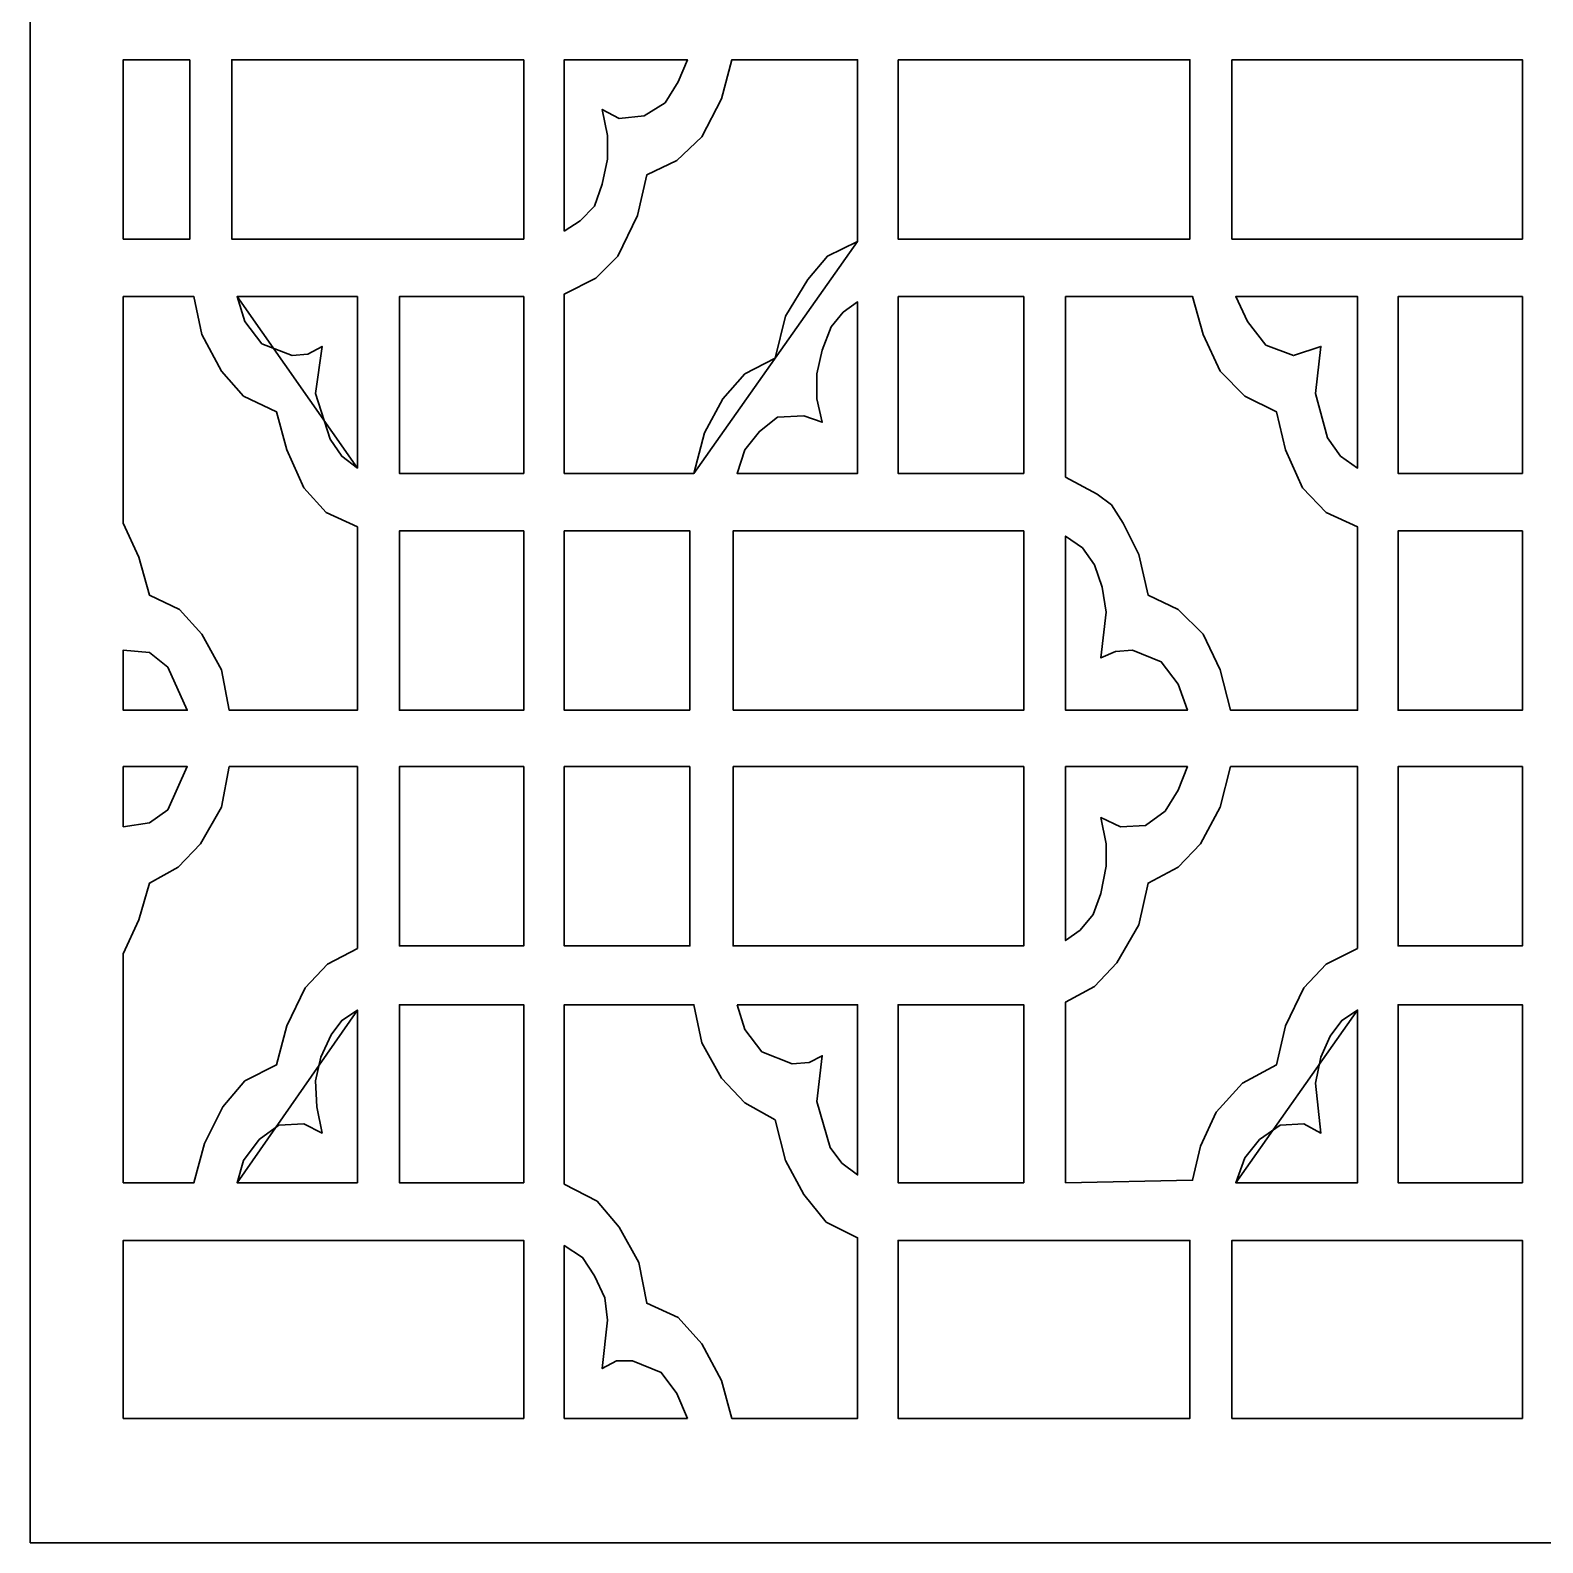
# Model space of a CAD drawing. Header units: centimetres. Extents: x 9.53 to 17.19, y 1.34 to 9.
# Drawn here: x 9.532 to 13.36, y 1.344 to 5.172 of the extents above; entities that cross this region are included whole.
import ezdxf

# ---------------------------------------------------------------- set-up
doc = ezdxf.new("R2010")
doc.units = ezdxf.units.CM
doc.header["$MEASUREMENT"] = 0
doc.layers.add('layer 1', color=7, linetype='Continuous')

msp = doc.modelspace()

# ---------------------------------------------------------------- linework, layer by layer
at = {"layer": 'layer 1', "color": 250, "lineweight": 30}
for points, knots in [([(17.19217, 9.00077), (17.19217, 9.00077), (17.19217, 1.34404), (17.19217, 1.34404), (17.19217, 1.34404), (17.19217, 1.34404), (9.53212, 1.34404), (9.53212, 1.34404), (9.53212, 1.34404), (9.53212, 1.34404), (9.53212, 9.00077), (9.53212, 9.00077), (9.53212, 9.00077), (9.53212, 9.00077), (17.19217, 9.00077), (17.19217, 9.00077)], [0, 0, 0, 0, 0.2, 0.2, 0.2, 0.2, 0.4, 0.4, 0.4, 0.4, 0.6, 0.6, 0.6, 0.6, 1, 1, 1, 1]), ([(9.93633, 5.09786), (9.93633, 5.09786), (9.93633, 4.64395), (9.93633, 4.64395), (9.93633, 4.64395), (9.93633, 4.64395), (9.76736, 4.64395), (9.76736, 4.64395), (9.76736, 4.64395), (9.76736, 4.64395), (9.76736, 5.09786), (9.76736, 5.09786), (9.76736, 5.09786), (9.76736, 5.09786), (9.93633, 5.09786), (9.93633, 5.09786)], [0, 0, 0, 0, 0.2, 0.2, 0.2, 0.2, 0.4, 0.4, 0.4, 0.4, 0.6, 0.6, 0.6, 0.6, 1, 1, 1, 1]), ([(10.78119, 5.09786), (10.78119, 5.09786), (10.78119, 4.64395), (10.78119, 4.64395), (10.78119, 4.64395), (10.78119, 4.64395), (10.04235, 4.64395), (10.04235, 4.64395), (10.04235, 4.64395), (10.04235, 4.64395), (10.04235, 5.09786), (10.04235, 5.09786), (10.04235, 5.09786), (10.04235, 5.09786), (10.78119, 5.09786), (10.78119, 5.09786)], [0, 0, 0, 0, 0.2, 0.2, 0.2, 0.2, 0.4, 0.4, 0.4, 0.4, 0.6, 0.6, 0.6, 0.6, 1, 1, 1, 1]), ([(11.62604, 4.63733), (11.62604, 4.63733), (11.62604, 5.09786), (11.62604, 5.09786), (11.62604, 5.09786), (11.62604, 5.09786), (11.30798, 5.09786), (11.30798, 5.09786), (11.30798, 5.09786), (11.30798, 5.09786), (11.28147, 4.99846), (11.28147, 4.99846), (11.28147, 4.99846), (11.28147, 4.99846), (11.23178, 4.90238), (11.23178, 4.90238), (11.23178, 4.90238), (11.23178, 4.90238), (11.16883, 4.84274), (11.16883, 4.84274), (11.16883, 4.84274), (11.16883, 4.84274), (11.09262, 4.8063), (11.09262, 4.8063), (11.09262, 4.8063), (11.09262, 4.8063), (11.06943, 4.70359), (11.06943, 4.70359), (11.06943, 4.70359), (11.06943, 4.70359), (11.01973, 4.60088), (11.01973, 4.60088), (11.01973, 4.60088), (11.01973, 4.60088), (10.96341, 4.54456), (10.96341, 4.54456), (10.96341, 4.54456), (10.96341, 4.54456), (10.88389, 4.5048), (10.88389, 4.5048), (10.88389, 4.5048), (10.88389, 4.5048), (10.88389, 4.05089), (10.88389, 4.05089), (10.88389, 4.05089), (10.88389, 4.05089), (11.2119, 4.05089), (11.2119, 4.05089), (11.2119, 4.05089), (11.2119, 4.05089), (11.62604, 4.63733), (11.62604, 4.63733), (11.62604, 4.63733), (11.62604, 4.63733), (11.54984, 4.60088), (11.54984, 4.60088), (11.54984, 4.60088), (11.54984, 4.60088), (11.50014, 4.54124), (11.50014, 4.54124), (11.50014, 4.54124), (11.50014, 4.54124), (11.44382, 4.44848), (11.44382, 4.44848), (11.44382, 4.44848), (11.44382, 4.44848), (11.41731, 4.34245), (11.41731, 4.34245), (11.41731, 4.34245), (11.41731, 4.34245), (11.34111, 4.3027), (11.34111, 4.3027), (11.34111, 4.3027), (11.34111, 4.3027), (11.28479, 4.23975), (11.28479, 4.23975), (11.28479, 4.23975), (11.28479, 4.23975), (11.2384, 4.1536), (11.2384, 4.1536), (11.2384, 4.1536), (11.2384, 4.1536), (11.2119, 4.05089), (11.2119, 4.05089), (11.2119, 4.05089), (11.2119, 4.05089), (11.62604, 4.63733), (11.62604, 4.63733)], [0, 0, 0, 0, 0.0434783, 0.0434783, 0.0434783, 0.0434783, 0.0869565, 0.0869565, 0.0869565, 0.0869565, 0.1304348, 0.1304348, 0.1304348, 0.1304348, 0.173913, 0.173913, 0.173913, 0.173913, 0.2173913, 0.2173913, 0.2173913, 0.2173913, 0.2608696, 0.2608696, 0.2608696, 0.2608696, 0.3043478, 0.3043478, 0.3043478, 0.3043478, 0.3478261, 0.3478261, 0.3478261, 0.3478261, 0.3913043, 0.3913043, 0.3913043, 0.3913043, 0.4347826, 0.4347826, 0.4347826, 0.4347826, 0.4782609, 0.4782609, 0.4782609, 0.4782609, 0.5217391, 0.5217391, 0.5217391, 0.5217391, 0.5652174, 0.5652174, 0.5652174, 0.5652174, 0.6086957, 0.6086957, 0.6086957, 0.6086957, 0.6521739, 0.6521739, 0.6521739, 0.6521739, 0.6956522, 0.6956522, 0.6956522, 0.6956522, 0.7391304, 0.7391304, 0.7391304, 0.7391304, 0.7826087, 0.7826087, 0.7826087, 0.7826087, 0.826087, 0.826087, 0.826087, 0.826087, 0.8695652, 0.8695652, 0.8695652, 0.8695652, 0.9130435, 0.9130435, 0.9130435, 0.9130435, 1, 1, 1, 1]), ([(10.88389, 4.66383), (10.88389, 4.66383), (10.88389, 5.09786), (10.88389, 5.09786), (10.88389, 5.09786), (10.88389, 5.09786), (11.19533, 5.09786), (11.19533, 5.09786), (11.19533, 5.09786), (11.19533, 5.09786), (11.17214, 5.04153), (11.17214, 5.04153), (11.17214, 5.04153), (11.17214, 5.04153), (11.13901, 4.98852), (11.13901, 4.98852), (11.13901, 4.98852), (11.13901, 4.98852), (11.086, 4.95539), (11.086, 4.95539), (11.086, 4.95539), (11.086, 4.95539), (11.02305, 4.94876), (11.02305, 4.94876), (11.02305, 4.94876), (11.02305, 4.94876), (10.97998, 4.97196), (10.97998, 4.97196), (10.97998, 4.97196), (10.97998, 4.97196), (10.99323, 4.90569), (10.99323, 4.90569), (10.99323, 4.90569), (10.99323, 4.90569), (10.99323, 4.84606), (10.99323, 4.84606), (10.99323, 4.84606), (10.99323, 4.84606), (10.97998, 4.78311), (10.97998, 4.78311), (10.97998, 4.78311), (10.97998, 4.78311), (10.9601, 4.72678), (10.9601, 4.72678), (10.9601, 4.72678), (10.9601, 4.72678), (10.92365, 4.69034), (10.92365, 4.69034), (10.92365, 4.69034), (10.92365, 4.69034), (10.88389, 4.66383), (10.88389, 4.66383)], [0, 0, 0, 0, 0.0714286, 0.0714286, 0.0714286, 0.0714286, 0.1428571, 0.1428571, 0.1428571, 0.1428571, 0.2142857, 0.2142857, 0.2142857, 0.2142857, 0.2857143, 0.2857143, 0.2857143, 0.2857143, 0.3571429, 0.3571429, 0.3571429, 0.3571429, 0.4285714, 0.4285714, 0.4285714, 0.4285714, 0.5, 0.5, 0.5, 0.5, 0.5714286, 0.5714286, 0.5714286, 0.5714286, 0.6428571, 0.6428571, 0.6428571, 0.6428571, 0.7142857, 0.7142857, 0.7142857, 0.7142857, 0.7857143, 0.7857143, 0.7857143, 0.7857143, 0.8571429, 0.8571429, 0.8571429, 0.8571429, 1, 1, 1, 1]), ([(11.72875, 5.09786), (11.72875, 5.09786), (12.46759, 5.09786), (12.46759, 5.09786), (12.46759, 5.09786), (12.46759, 5.09786), (12.46759, 4.64395), (12.46759, 4.64395), (12.46759, 4.64395), (12.46759, 4.64395), (11.72875, 4.64395), (11.72875, 4.64395), (11.72875, 4.64395), (11.72875, 4.64395), (11.72875, 5.09786), (11.72875, 5.09786)], [0, 0, 0, 0, 0.2, 0.2, 0.2, 0.2, 0.4, 0.4, 0.4, 0.4, 0.6, 0.6, 0.6, 0.6, 1, 1, 1, 1]), ([(12.57361, 5.09786), (12.57361, 5.09786), (13.30913, 5.09786), (13.30913, 5.09786), (13.30913, 5.09786), (13.30913, 5.09786), (13.30913, 4.64395), (13.30913, 4.64395), (13.30913, 4.64395), (13.30913, 4.64395), (12.57361, 4.64395), (12.57361, 4.64395), (12.57361, 4.64395), (12.57361, 4.64395), (12.57361, 5.09786), (12.57361, 5.09786)], [0, 0, 0, 0, 0.2, 0.2, 0.2, 0.2, 0.4, 0.4, 0.4, 0.4, 0.6, 0.6, 0.6, 0.6, 1, 1, 1, 1]), ([(9.76736, 3.92499), (9.76736, 3.92499), (9.76736, 3.92499), (9.76736, 3.92499), (9.76736, 3.92499), (9.76736, 3.92499), (9.76736, 4.49817), (9.76736, 4.49817), (9.76736, 4.49817), (9.76736, 4.49817), (9.94627, 4.49817), (9.94627, 4.49817), (9.94627, 4.49817), (9.94627, 4.49817), (9.96615, 4.40209), (9.96615, 4.40209), (9.96615, 4.40209), (9.96615, 4.40209), (10.01584, 4.30932), (10.01584, 4.30932), (10.01584, 4.30932), (10.01584, 4.30932), (10.07217, 4.24637), (10.07217, 4.24637), (10.07217, 4.24637), (10.07217, 4.24637), (10.155, 4.20661), (10.155, 4.20661), (10.155, 4.20661), (10.155, 4.20661), (10.1815, 4.11053), (10.1815, 4.11053), (10.1815, 4.11053), (10.1815, 4.11053), (10.22457, 4.01445), (10.22457, 4.01445), (10.22457, 4.01445), (10.22457, 4.01445), (10.2809, 3.9515), (10.2809, 3.9515), (10.2809, 3.9515), (10.2809, 3.9515), (10.36041, 3.91506), (10.36041, 3.91506), (10.36041, 3.91506), (10.36041, 3.91506), (10.36041, 3.45121), (10.36041, 3.45121), (10.36041, 3.45121), (10.36041, 3.45121), (10.03572, 3.45121), (10.03572, 3.45121), (10.03572, 3.45121), (10.03572, 3.45121), (10.01584, 3.55392), (10.01584, 3.55392), (10.01584, 3.55392), (10.01584, 3.55392), (9.96615, 3.64338), (9.96615, 3.64338), (9.96615, 3.64338), (9.96615, 3.64338), (9.90982, 3.70633), (9.90982, 3.70633), (9.90982, 3.70633), (9.90982, 3.70633), (9.83362, 3.74277), (9.83362, 3.74277), (9.83362, 3.74277), (9.83362, 3.74277), (9.80711, 3.83885), (9.80711, 3.83885), (9.80711, 3.83885), (9.80711, 3.83885), (9.76736, 3.92499), (9.76736, 3.92499)], [0, 0, 0, 0, 0.05, 0.05, 0.05, 0.05, 0.1, 0.1, 0.1, 0.1, 0.15, 0.15, 0.15, 0.15, 0.2, 0.2, 0.2, 0.2, 0.25, 0.25, 0.25, 0.25, 0.3, 0.3, 0.3, 0.3, 0.35, 0.35, 0.35, 0.35, 0.4, 0.4, 0.4, 0.4, 0.45, 0.45, 0.45, 0.45, 0.5, 0.5, 0.5, 0.5, 0.55, 0.55, 0.55, 0.55, 0.6, 0.6, 0.6, 0.6, 0.65, 0.65, 0.65, 0.65, 0.7, 0.7, 0.7, 0.7, 0.75, 0.75, 0.75, 0.75, 0.8, 0.8, 0.8, 0.8, 0.85, 0.85, 0.85, 0.85, 0.9, 0.9, 0.9, 0.9, 1, 1, 1, 1]), ([(10.36041, 4.06415), (10.36041, 4.06415), (10.32066, 4.09397), (10.32066, 4.09397), (10.32066, 4.09397), (10.32066, 4.09397), (10.29084, 4.13704), (10.29084, 4.13704), (10.29084, 4.13704), (10.29084, 4.13704), (10.25439, 4.253), (10.25439, 4.253), (10.25439, 4.253), (10.25439, 4.253), (10.27096, 4.37227), (10.27096, 4.37227), (10.27096, 4.37227), (10.27096, 4.37227), (10.23451, 4.35239), (10.23451, 4.35239), (10.23451, 4.35239), (10.23451, 4.35239), (10.19475, 4.34908), (10.19475, 4.34908), (10.19475, 4.34908), (10.19475, 4.34908), (10.11855, 4.3789), (10.11855, 4.3789), (10.11855, 4.3789), (10.11855, 4.3789), (10.07548, 4.43522), (10.07548, 4.43522), (10.07548, 4.43522), (10.07548, 4.43522), (10.0556, 4.49817), (10.0556, 4.49817), (10.0556, 4.49817), (10.0556, 4.49817), (10.36041, 4.06415), (10.36041, 4.06415)], [0, 0, 0, 0, 0.0909091, 0.0909091, 0.0909091, 0.0909091, 0.1818182, 0.1818182, 0.1818182, 0.1818182, 0.2727273, 0.2727273, 0.2727273, 0.2727273, 0.3636364, 0.3636364, 0.3636364, 0.3636364, 0.4545455, 0.4545455, 0.4545455, 0.4545455, 0.5454545, 0.5454545, 0.5454545, 0.5454545, 0.6363636, 0.6363636, 0.6363636, 0.6363636, 0.7272727, 0.7272727, 0.7272727, 0.7272727, 0.8181818, 0.8181818, 0.8181818, 0.8181818, 1, 1, 1, 1]), ([(10.0556, 4.49817), (10.0556, 4.49817), (10.36041, 4.49817), (10.36041, 4.49817), (10.36041, 4.49817), (10.36041, 4.49817), (10.36041, 4.06415), (10.36041, 4.06415), (10.36041, 4.06415), (10.36041, 4.06415), (10.0556, 4.49817), (10.0556, 4.49817)], [0, 0, 0, 0, 0.25, 0.25, 0.25, 0.25, 0.5, 0.5, 0.5, 0.5, 1, 1, 1, 1]), ([(10.78119, 4.05089), (10.78119, 4.05089), (10.46643, 4.05089), (10.46643, 4.05089), (10.46643, 4.05089), (10.46643, 4.05089), (10.46643, 4.49817), (10.46643, 4.49817), (10.46643, 4.49817), (10.46643, 4.49817), (10.78119, 4.49817), (10.78119, 4.49817), (10.78119, 4.49817), (10.78119, 4.49817), (10.78119, 4.05089), (10.78119, 4.05089)], [0, 0, 0, 0, 0.2, 0.2, 0.2, 0.2, 0.4, 0.4, 0.4, 0.4, 0.6, 0.6, 0.6, 0.6, 1, 1, 1, 1]), ([(11.32123, 4.05089), (11.32123, 4.05089), (11.34111, 4.11053), (11.34111, 4.11053), (11.34111, 4.11053), (11.34111, 4.11053), (11.37756, 4.15692), (11.37756, 4.15692), (11.37756, 4.15692), (11.37756, 4.15692), (11.42394, 4.19336), (11.42394, 4.19336), (11.42394, 4.19336), (11.42394, 4.19336), (11.4902, 4.19667), (11.4902, 4.19667), (11.4902, 4.19667), (11.4902, 4.19667), (11.53659, 4.18011), (11.53659, 4.18011), (11.53659, 4.18011), (11.53659, 4.18011), (11.52334, 4.23975), (11.52334, 4.23975), (11.52334, 4.23975), (11.52334, 4.23975), (11.52334, 4.3027), (11.52334, 4.3027), (11.52334, 4.3027), (11.52334, 4.3027), (11.53659, 4.36233), (11.53659, 4.36233), (11.53659, 4.36233), (11.53659, 4.36233), (11.55978, 4.42197), (11.55978, 4.42197), (11.55978, 4.42197), (11.55978, 4.42197), (11.5896, 4.45841), (11.5896, 4.45841), (11.5896, 4.45841), (11.5896, 4.45841), (11.62604, 4.48492), (11.62604, 4.48492), (11.62604, 4.48492), (11.62604, 4.48492), (11.62604, 4.05089), (11.62604, 4.05089), (11.62604, 4.05089), (11.62604, 4.05089), (11.32123, 4.05089), (11.32123, 4.05089)], [0, 0, 0, 0, 0.0714286, 0.0714286, 0.0714286, 0.0714286, 0.1428571, 0.1428571, 0.1428571, 0.1428571, 0.2142857, 0.2142857, 0.2142857, 0.2142857, 0.2857143, 0.2857143, 0.2857143, 0.2857143, 0.3571429, 0.3571429, 0.3571429, 0.3571429, 0.4285714, 0.4285714, 0.4285714, 0.4285714, 0.5, 0.5, 0.5, 0.5, 0.5714286, 0.5714286, 0.5714286, 0.5714286, 0.6428571, 0.6428571, 0.6428571, 0.6428571, 0.7142857, 0.7142857, 0.7142857, 0.7142857, 0.7857143, 0.7857143, 0.7857143, 0.7857143, 0.8571429, 0.8571429, 0.8571429, 0.8571429, 1, 1, 1, 1]), ([(11.72875, 4.49817), (11.72875, 4.49817), (12.04682, 4.49817), (12.04682, 4.49817), (12.04682, 4.49817), (12.04682, 4.49817), (12.04682, 4.05089), (12.04682, 4.05089), (12.04682, 4.05089), (12.04682, 4.05089), (11.72875, 4.05089), (11.72875, 4.05089), (11.72875, 4.05089), (11.72875, 4.05089), (11.72875, 4.49817), (11.72875, 4.49817)], [0, 0, 0, 0, 0.2, 0.2, 0.2, 0.2, 0.4, 0.4, 0.4, 0.4, 0.6, 0.6, 0.6, 0.6, 1, 1, 1, 1]), ([(12.15284, 4.04096), (12.15284, 4.04096), (12.23235, 3.99788), (12.23235, 3.99788), (12.23235, 3.99788), (12.23235, 3.99788), (12.2688, 3.97138), (12.2688, 3.97138), (12.2688, 3.97138), (12.2688, 3.97138), (12.29862, 3.92499), (12.29862, 3.92499), (12.29862, 3.92499), (12.29862, 3.92499), (12.33838, 3.84548), (12.33838, 3.84548), (12.33838, 3.84548), (12.33838, 3.84548), (12.36157, 3.74277), (12.36157, 3.74277), (12.36157, 3.74277), (12.36157, 3.74277), (12.43777, 3.70633), (12.43777, 3.70633), (12.43777, 3.70633), (12.43777, 3.70633), (12.50072, 3.64338), (12.50072, 3.64338), (12.50072, 3.64338), (12.50072, 3.64338), (12.54379, 3.55392), (12.54379, 3.55392), (12.54379, 3.55392), (12.54379, 3.55392), (12.5703, 3.45121), (12.5703, 3.45121), (12.5703, 3.45121), (12.5703, 3.45121), (12.89168, 3.45121), (12.89168, 3.45121), (12.89168, 3.45121), (12.89168, 3.45121), (12.89168, 3.91506), (12.89168, 3.91506), (12.89168, 3.91506), (12.89168, 3.91506), (12.81216, 3.9515), (12.81216, 3.9515), (12.81216, 3.9515), (12.81216, 3.9515), (12.75252, 4.01445), (12.75252, 4.01445), (12.75252, 4.01445), (12.75252, 4.01445), (12.70945, 4.11053), (12.70945, 4.11053), (12.70945, 4.11053), (12.70945, 4.11053), (12.68626, 4.20661), (12.68626, 4.20661), (12.68626, 4.20661), (12.68626, 4.20661), (12.60674, 4.24637), (12.60674, 4.24637), (12.60674, 4.24637), (12.60674, 4.24637), (12.54379, 4.30932), (12.54379, 4.30932), (12.54379, 4.30932), (12.54379, 4.30932), (12.50072, 4.40209), (12.50072, 4.40209), (12.50072, 4.40209), (12.50072, 4.40209), (12.47422, 4.49817), (12.47422, 4.49817), (12.47422, 4.49817), (12.47422, 4.49817), (12.15284, 4.49817), (12.15284, 4.49817), (12.15284, 4.49817), (12.15284, 4.49817), (12.15284, 4.04096), (12.15284, 4.04096)], [0, 0, 0, 0, 0.0454545, 0.0454545, 0.0454545, 0.0454545, 0.0909091, 0.0909091, 0.0909091, 0.0909091, 0.1363636, 0.1363636, 0.1363636, 0.1363636, 0.1818182, 0.1818182, 0.1818182, 0.1818182, 0.2272727, 0.2272727, 0.2272727, 0.2272727, 0.2727273, 0.2727273, 0.2727273, 0.2727273, 0.3181818, 0.3181818, 0.3181818, 0.3181818, 0.3636364, 0.3636364, 0.3636364, 0.3636364, 0.4090909, 0.4090909, 0.4090909, 0.4090909, 0.4545455, 0.4545455, 0.4545455, 0.4545455, 0.5, 0.5, 0.5, 0.5, 0.5454545, 0.5454545, 0.5454545, 0.5454545, 0.5909091, 0.5909091, 0.5909091, 0.5909091, 0.6363636, 0.6363636, 0.6363636, 0.6363636, 0.6818182, 0.6818182, 0.6818182, 0.6818182, 0.7272727, 0.7272727, 0.7272727, 0.7272727, 0.7727273, 0.7727273, 0.7727273, 0.7727273, 0.8181818, 0.8181818, 0.8181818, 0.8181818, 0.8636364, 0.8636364, 0.8636364, 0.8636364, 0.9090909, 0.9090909, 0.9090909, 0.9090909, 1, 1, 1, 1]), ([(12.89168, 4.49817), (12.89168, 4.49817), (12.89168, 4.06415), (12.89168, 4.06415), (12.89168, 4.06415), (12.89168, 4.06415), (12.8486, 4.09397), (12.8486, 4.09397), (12.8486, 4.09397), (12.8486, 4.09397), (12.81547, 4.14035), (12.81547, 4.14035), (12.81547, 4.14035), (12.81547, 4.14035), (12.78565, 4.253), (12.78565, 4.253), (12.78565, 4.253), (12.78565, 4.253), (12.79891, 4.37227), (12.79891, 4.37227), (12.79891, 4.37227), (12.79891, 4.37227), (12.72933, 4.34908), (12.72933, 4.34908), (12.72933, 4.34908), (12.72933, 4.34908), (12.65975, 4.37559), (12.65975, 4.37559), (12.65975, 4.37559), (12.65975, 4.37559), (12.61337, 4.43522), (12.61337, 4.43522), (12.61337, 4.43522), (12.61337, 4.43522), (12.58355, 4.49817), (12.58355, 4.49817), (12.58355, 4.49817), (12.58355, 4.49817), (12.89168, 4.49817), (12.89168, 4.49817)], [0, 0, 0, 0, 0.0909091, 0.0909091, 0.0909091, 0.0909091, 0.1818182, 0.1818182, 0.1818182, 0.1818182, 0.2727273, 0.2727273, 0.2727273, 0.2727273, 0.3636364, 0.3636364, 0.3636364, 0.3636364, 0.4545455, 0.4545455, 0.4545455, 0.4545455, 0.5454545, 0.5454545, 0.5454545, 0.5454545, 0.6363636, 0.6363636, 0.6363636, 0.6363636, 0.7272727, 0.7272727, 0.7272727, 0.7272727, 0.8181818, 0.8181818, 0.8181818, 0.8181818, 1, 1, 1, 1]), ([(12.58355, 4.49817), (12.58355, 4.49817), (12.89168, 4.49817), (12.89168, 4.49817), (12.89168, 4.49817), (12.89168, 4.49817), (12.58355, 4.49817), (12.58355, 4.49817)], [0, 0, 0, 0, 0.3333333, 0.3333333, 0.3333333, 0.3333333, 1, 1, 1, 1]), ([(13.30913, 4.05089), (13.30913, 4.05089), (12.99438, 4.05089), (12.99438, 4.05089), (12.99438, 4.05089), (12.99438, 4.05089), (12.99438, 4.49817), (12.99438, 4.49817), (12.99438, 4.49817), (12.99438, 4.49817), (13.30913, 4.49817), (13.30913, 4.49817), (13.30913, 4.49817), (13.30913, 4.49817), (13.30913, 4.05089), (13.30913, 4.05089)], [0, 0, 0, 0, 0.2, 0.2, 0.2, 0.2, 0.4, 0.4, 0.4, 0.4, 0.6, 0.6, 0.6, 0.6, 1, 1, 1, 1]), ([(11.62604, 4.05089), (11.62604, 4.05089), (11.32123, 4.05089), (11.32123, 4.05089), (11.32123, 4.05089), (11.32123, 4.05089), (11.62604, 4.05089), (11.62604, 4.05089)], [0, 0, 0, 0, 0.3333333, 0.3333333, 0.3333333, 0.3333333, 1, 1, 1, 1]), ([(10.78119, 3.90512), (10.78119, 3.90512), (10.78119, 3.45121), (10.78119, 3.45121), (10.78119, 3.45121), (10.78119, 3.45121), (10.46643, 3.45121), (10.46643, 3.45121), (10.46643, 3.45121), (10.46643, 3.45121), (10.46643, 3.90512), (10.46643, 3.90512), (10.46643, 3.90512), (10.46643, 3.90512), (10.78119, 3.90512), (10.78119, 3.90512)], [0, 0, 0, 0, 0.2, 0.2, 0.2, 0.2, 0.4, 0.4, 0.4, 0.4, 0.6, 0.6, 0.6, 0.6, 1, 1, 1, 1]), ([(11.20196, 3.45121), (11.20196, 3.45121), (10.88389, 3.45121), (10.88389, 3.45121), (10.88389, 3.45121), (10.88389, 3.45121), (10.88389, 3.90512), (10.88389, 3.90512), (10.88389, 3.90512), (10.88389, 3.90512), (11.20196, 3.90512), (11.20196, 3.90512), (11.20196, 3.90512), (11.20196, 3.90512), (11.20196, 3.45121), (11.20196, 3.45121)], [0, 0, 0, 0, 0.2, 0.2, 0.2, 0.2, 0.4, 0.4, 0.4, 0.4, 0.6, 0.6, 0.6, 0.6, 1, 1, 1, 1]), ([(11.31129, 3.45121), (11.31129, 3.45121), (11.31129, 3.90512), (11.31129, 3.90512), (11.31129, 3.90512), (11.31129, 3.90512), (12.04682, 3.90512), (12.04682, 3.90512), (12.04682, 3.90512), (12.04682, 3.90512), (12.04682, 3.45121), (12.04682, 3.45121), (12.04682, 3.45121), (12.04682, 3.45121), (11.31129, 3.45121), (11.31129, 3.45121)], [0, 0, 0, 0, 0.2, 0.2, 0.2, 0.2, 0.4, 0.4, 0.4, 0.4, 0.6, 0.6, 0.6, 0.6, 1, 1, 1, 1]), ([(13.30913, 3.90512), (13.30913, 3.90512), (13.30913, 3.45121), (13.30913, 3.45121), (13.30913, 3.45121), (13.30913, 3.45121), (12.99438, 3.45121), (12.99438, 3.45121), (12.99438, 3.45121), (12.99438, 3.45121), (12.99438, 3.90512), (12.99438, 3.90512), (12.99438, 3.90512), (12.99438, 3.90512), (13.30913, 3.90512), (13.30913, 3.90512)], [0, 0, 0, 0, 0.2, 0.2, 0.2, 0.2, 0.4, 0.4, 0.4, 0.4, 0.6, 0.6, 0.6, 0.6, 1, 1, 1, 1]), ([(12.15284, 3.45121), (12.15284, 3.45121), (12.15284, 3.89186), (12.15284, 3.89186), (12.15284, 3.89186), (12.15284, 3.89186), (12.19591, 3.86204), (12.19591, 3.86204), (12.19591, 3.86204), (12.19591, 3.86204), (12.22573, 3.81897), (12.22573, 3.81897), (12.22573, 3.81897), (12.22573, 3.81897), (12.24561, 3.76265), (12.24561, 3.76265), (12.24561, 3.76265), (12.24561, 3.76265), (12.25555, 3.6997), (12.25555, 3.6997), (12.25555, 3.6997), (12.25555, 3.6997), (12.24229, 3.58374), (12.24229, 3.58374), (12.24229, 3.58374), (12.24229, 3.58374), (12.27874, 3.6003), (12.27874, 3.6003), (12.27874, 3.6003), (12.27874, 3.6003), (12.32181, 3.60362), (12.32181, 3.60362), (12.32181, 3.60362), (12.32181, 3.60362), (12.3947, 3.5738), (12.3947, 3.5738), (12.3947, 3.5738), (12.3947, 3.5738), (12.43777, 3.51747), (12.43777, 3.51747), (12.43777, 3.51747), (12.43777, 3.51747), (12.46096, 3.45121), (12.46096, 3.45121), (12.46096, 3.45121), (12.46096, 3.45121), (12.15284, 3.45121), (12.15284, 3.45121)], [0, 0, 0, 0, 0.0769231, 0.0769231, 0.0769231, 0.0769231, 0.1538462, 0.1538462, 0.1538462, 0.1538462, 0.2307692, 0.2307692, 0.2307692, 0.2307692, 0.3076923, 0.3076923, 0.3076923, 0.3076923, 0.3846154, 0.3846154, 0.3846154, 0.3846154, 0.4615385, 0.4615385, 0.4615385, 0.4615385, 0.5384615, 0.5384615, 0.5384615, 0.5384615, 0.6153846, 0.6153846, 0.6153846, 0.6153846, 0.6923077, 0.6923077, 0.6923077, 0.6923077, 0.7692308, 0.7692308, 0.7692308, 0.7692308, 0.8461538, 0.8461538, 0.8461538, 0.8461538, 1, 1, 1, 1]), ([(9.76736, 3.45121), (9.76736, 3.45121), (9.76736, 3.60362), (9.76736, 3.60362), (9.76736, 3.60362), (9.76736, 3.60362), (9.83362, 3.59699), (9.83362, 3.59699), (9.83362, 3.59699), (9.83362, 3.59699), (9.88, 3.56055), (9.88, 3.56055), (9.88, 3.56055), (9.88, 3.56055), (9.9297, 3.45121), (9.9297, 3.45121), (9.9297, 3.45121), (9.9297, 3.45121), (9.76736, 3.45121), (9.76736, 3.45121)], [0, 0, 0, 0, 0.1666667, 0.1666667, 0.1666667, 0.1666667, 0.3333333, 0.3333333, 0.3333333, 0.3333333, 0.5, 0.5, 0.5, 0.5, 0.6666667, 0.6666667, 0.6666667, 0.6666667, 1, 1, 1, 1]), ([(9.9297, 3.45121), (9.9297, 3.45121), (9.76736, 3.45121), (9.76736, 3.45121), (9.76736, 3.45121), (9.76736, 3.45121), (9.9297, 3.45121), (9.9297, 3.45121)], [0, 0, 0, 0, 0.3333333, 0.3333333, 0.3333333, 0.3333333, 1, 1, 1, 1]), ([(12.46096, 3.45121), (12.46096, 3.45121), (12.15284, 3.45121), (12.15284, 3.45121), (12.15284, 3.45121), (12.15284, 3.45121), (12.46096, 3.45121), (12.46096, 3.45121)], [0, 0, 0, 0, 0.3333333, 0.3333333, 0.3333333, 0.3333333, 1, 1, 1, 1]), ([(10.03572, 3.30875), (10.03572, 3.30875), (10.36041, 3.30875), (10.36041, 3.30875), (10.36041, 3.30875), (10.36041, 3.30875), (10.36041, 2.84821), (10.36041, 2.84821), (10.36041, 2.84821), (10.36041, 2.84821), (10.28421, 2.80846), (10.28421, 2.80846), (10.28421, 2.80846), (10.28421, 2.80846), (10.22789, 2.74882), (10.22789, 2.74882), (10.22789, 2.74882), (10.22789, 2.74882), (10.1815, 2.65274), (10.1815, 2.65274), (10.1815, 2.65274), (10.1815, 2.65274), (10.155, 2.55334), (10.155, 2.55334), (10.155, 2.55334), (10.155, 2.55334), (10.07548, 2.51358), (10.07548, 2.51358), (10.07548, 2.51358), (10.07548, 2.51358), (10.01916, 2.44732), (10.01916, 2.44732), (10.01916, 2.44732), (10.01916, 2.44732), (9.97277, 2.35455), (9.97277, 2.35455), (9.97277, 2.35455), (9.97277, 2.35455), (9.94627, 2.25516), (9.94627, 2.25516), (9.94627, 2.25516), (9.94627, 2.25516), (9.76736, 2.25516), (9.76736, 2.25516), (9.76736, 2.25516), (9.76736, 2.25516), (9.76736, 2.83496), (9.76736, 2.83496), (9.76736, 2.83496), (9.76736, 2.83496), (9.80711, 2.9211), (9.80711, 2.9211), (9.80711, 2.9211), (9.80711, 2.9211), (9.83362, 3.01387), (9.83362, 3.01387), (9.83362, 3.01387), (9.83362, 3.01387), (9.90651, 3.05363), (9.90651, 3.05363), (9.90651, 3.05363), (9.90651, 3.05363), (9.96283, 3.11327), (9.96283, 3.11327), (9.96283, 3.11327), (9.96283, 3.11327), (10.01584, 3.20604), (10.01584, 3.20604), (10.01584, 3.20604), (10.01584, 3.20604), (10.03572, 3.30875), (10.03572, 3.30875)], [0, 0, 0, 0, 0.0526316, 0.0526316, 0.0526316, 0.0526316, 0.1052632, 0.1052632, 0.1052632, 0.1052632, 0.1578947, 0.1578947, 0.1578947, 0.1578947, 0.2105263, 0.2105263, 0.2105263, 0.2105263, 0.2631579, 0.2631579, 0.2631579, 0.2631579, 0.3157895, 0.3157895, 0.3157895, 0.3157895, 0.3684211, 0.3684211, 0.3684211, 0.3684211, 0.4210526, 0.4210526, 0.4210526, 0.4210526, 0.4736842, 0.4736842, 0.4736842, 0.4736842, 0.5263158, 0.5263158, 0.5263158, 0.5263158, 0.5789474, 0.5789474, 0.5789474, 0.5789474, 0.6315789, 0.6315789, 0.6315789, 0.6315789, 0.6842105, 0.6842105, 0.6842105, 0.6842105, 0.7368421, 0.7368421, 0.7368421, 0.7368421, 0.7894737, 0.7894737, 0.7894737, 0.7894737, 0.8421053, 0.8421053, 0.8421053, 0.8421053, 0.8947368, 0.8947368, 0.8947368, 0.8947368, 1, 1, 1, 1]), ([(9.76736, 3.30875), (9.76736, 3.30875), (9.76736, 3.15634), (9.76736, 3.15634), (9.76736, 3.15634), (9.76736, 3.15634), (9.76736, 3.30875), (9.76736, 3.30875)], [0, 0, 0, 0, 0.3333333, 0.3333333, 0.3333333, 0.3333333, 1, 1, 1, 1]), ([(9.76736, 3.15634), (9.76736, 3.15634), (9.83362, 3.16628), (9.83362, 3.16628), (9.83362, 3.16628), (9.83362, 3.16628), (9.88, 3.19941), (9.88, 3.19941), (9.88, 3.19941), (9.88, 3.19941), (9.9297, 3.30875), (9.9297, 3.30875), (9.9297, 3.30875), (9.9297, 3.30875), (9.76736, 3.30875), (9.76736, 3.30875), (9.76736, 3.30875), (9.76736, 3.30875), (9.76736, 3.15634), (9.76736, 3.15634)], [0, 0, 0, 0, 0.1666667, 0.1666667, 0.1666667, 0.1666667, 0.3333333, 0.3333333, 0.3333333, 0.3333333, 0.5, 0.5, 0.5, 0.5, 0.6666667, 0.6666667, 0.6666667, 0.6666667, 1, 1, 1, 1]), ([(10.78119, 3.30875), (10.78119, 3.30875), (10.78119, 2.85484), (10.78119, 2.85484), (10.78119, 2.85484), (10.78119, 2.85484), (10.46643, 2.85484), (10.46643, 2.85484), (10.46643, 2.85484), (10.46643, 2.85484), (10.46643, 3.30875), (10.46643, 3.30875), (10.46643, 3.30875), (10.46643, 3.30875), (10.78119, 3.30875), (10.78119, 3.30875)], [0, 0, 0, 0, 0.2, 0.2, 0.2, 0.2, 0.4, 0.4, 0.4, 0.4, 0.6, 0.6, 0.6, 0.6, 1, 1, 1, 1]), ([(11.20196, 3.30875), (11.20196, 3.30875), (11.20196, 2.85484), (11.20196, 2.85484), (11.20196, 2.85484), (11.20196, 2.85484), (10.88389, 2.85484), (10.88389, 2.85484), (10.88389, 2.85484), (10.88389, 2.85484), (10.88389, 3.30875), (10.88389, 3.30875), (10.88389, 3.30875), (10.88389, 3.30875), (11.20196, 3.30875), (11.20196, 3.30875)], [0, 0, 0, 0, 0.2, 0.2, 0.2, 0.2, 0.4, 0.4, 0.4, 0.4, 0.6, 0.6, 0.6, 0.6, 1, 1, 1, 1]), ([(11.31129, 3.30875), (11.31129, 3.30875), (12.04682, 3.30875), (12.04682, 3.30875), (12.04682, 3.30875), (12.04682, 3.30875), (12.04682, 2.85484), (12.04682, 2.85484), (12.04682, 2.85484), (12.04682, 2.85484), (11.31129, 2.85484), (11.31129, 2.85484), (11.31129, 2.85484), (11.31129, 2.85484), (11.31129, 3.30875), (11.31129, 3.30875)], [0, 0, 0, 0, 0.2, 0.2, 0.2, 0.2, 0.4, 0.4, 0.4, 0.4, 0.6, 0.6, 0.6, 0.6, 1, 1, 1, 1]), ([(12.89168, 2.84821), (12.89168, 2.84821), (12.89168, 3.30875), (12.89168, 3.30875), (12.89168, 3.30875), (12.89168, 3.30875), (12.5703, 3.30875), (12.5703, 3.30875), (12.5703, 3.30875), (12.5703, 3.30875), (12.54379, 3.20604), (12.54379, 3.20604), (12.54379, 3.20604), (12.54379, 3.20604), (12.49409, 3.11327), (12.49409, 3.11327), (12.49409, 3.11327), (12.49409, 3.11327), (12.43777, 3.05363), (12.43777, 3.05363), (12.43777, 3.05363), (12.43777, 3.05363), (12.36157, 3.01387), (12.36157, 3.01387), (12.36157, 3.01387), (12.36157, 3.01387), (12.33838, 2.90785), (12.33838, 2.90785), (12.33838, 2.90785), (12.33838, 2.90785), (12.28205, 2.81177), (12.28205, 2.81177), (12.28205, 2.81177), (12.28205, 2.81177), (12.22573, 2.75213), (12.22573, 2.75213), (12.22573, 2.75213), (12.22573, 2.75213), (12.15284, 2.71238), (12.15284, 2.71238), (12.15284, 2.71238), (12.15284, 2.71238), (12.15284, 2.25516), (12.15284, 2.25516), (12.15284, 2.25516), (12.15284, 2.25516), (12.47422, 2.26178), (12.47422, 2.26178), (12.47422, 2.26178), (12.47422, 2.26178), (12.49409, 2.34793), (12.49409, 2.34793), (12.49409, 2.34793), (12.49409, 2.34793), (12.53385, 2.43407), (12.53385, 2.43407), (12.53385, 2.43407), (12.53385, 2.43407), (12.60012, 2.50696), (12.60012, 2.50696), (12.60012, 2.50696), (12.60012, 2.50696), (12.68626, 2.55334), (12.68626, 2.55334), (12.68626, 2.55334), (12.68626, 2.55334), (12.70945, 2.65274), (12.70945, 2.65274), (12.70945, 2.65274), (12.70945, 2.65274), (12.75584, 2.74882), (12.75584, 2.74882), (12.75584, 2.74882), (12.75584, 2.74882), (12.81216, 2.80846), (12.81216, 2.80846), (12.81216, 2.80846), (12.81216, 2.80846), (12.89168, 2.84821), (12.89168, 2.84821)], [0, 0, 0, 0, 0.047619, 0.047619, 0.047619, 0.047619, 0.0952381, 0.0952381, 0.0952381, 0.0952381, 0.1428571, 0.1428571, 0.1428571, 0.1428571, 0.1904762, 0.1904762, 0.1904762, 0.1904762, 0.2380952, 0.2380952, 0.2380952, 0.2380952, 0.2857143, 0.2857143, 0.2857143, 0.2857143, 0.3333333, 0.3333333, 0.3333333, 0.3333333, 0.3809524, 0.3809524, 0.3809524, 0.3809524, 0.4285714, 0.4285714, 0.4285714, 0.4285714, 0.4761905, 0.4761905, 0.4761905, 0.4761905, 0.5238095, 0.5238095, 0.5238095, 0.5238095, 0.5714286, 0.5714286, 0.5714286, 0.5714286, 0.6190476, 0.6190476, 0.6190476, 0.6190476, 0.6666667, 0.6666667, 0.6666667, 0.6666667, 0.7142857, 0.7142857, 0.7142857, 0.7142857, 0.7619048, 0.7619048, 0.7619048, 0.7619048, 0.8095238, 0.8095238, 0.8095238, 0.8095238, 0.8571429, 0.8571429, 0.8571429, 0.8571429, 0.9047619, 0.9047619, 0.9047619, 0.9047619, 1, 1, 1, 1]), ([(12.46096, 3.30875), (12.46096, 3.30875), (12.43777, 3.24911), (12.43777, 3.24911), (12.43777, 3.24911), (12.43777, 3.24911), (12.40464, 3.1961), (12.40464, 3.1961), (12.40464, 3.1961), (12.40464, 3.1961), (12.35494, 3.15965), (12.35494, 3.15965), (12.35494, 3.15965), (12.35494, 3.15965), (12.29199, 3.15634), (12.29199, 3.15634), (12.29199, 3.15634), (12.29199, 3.15634), (12.24229, 3.17953), (12.24229, 3.17953), (12.24229, 3.17953), (12.24229, 3.17953), (12.25555, 3.11327), (12.25555, 3.11327), (12.25555, 3.11327), (12.25555, 3.11327), (12.25555, 3.05694), (12.25555, 3.05694), (12.25555, 3.05694), (12.25555, 3.05694), (12.24229, 2.98737), (12.24229, 2.98737), (12.24229, 2.98737), (12.24229, 2.98737), (12.22241, 2.93436), (12.22241, 2.93436), (12.22241, 2.93436), (12.22241, 2.93436), (12.18928, 2.8946), (12.18928, 2.8946), (12.18928, 2.8946), (12.18928, 2.8946), (12.15284, 2.86809), (12.15284, 2.86809), (12.15284, 2.86809), (12.15284, 2.86809), (12.15284, 3.30875), (12.15284, 3.30875), (12.15284, 3.30875), (12.15284, 3.30875), (12.46096, 3.30875), (12.46096, 3.30875)], [0, 0, 0, 0, 0.0714286, 0.0714286, 0.0714286, 0.0714286, 0.1428571, 0.1428571, 0.1428571, 0.1428571, 0.2142857, 0.2142857, 0.2142857, 0.2142857, 0.2857143, 0.2857143, 0.2857143, 0.2857143, 0.3571429, 0.3571429, 0.3571429, 0.3571429, 0.4285714, 0.4285714, 0.4285714, 0.4285714, 0.5, 0.5, 0.5, 0.5, 0.5714286, 0.5714286, 0.5714286, 0.5714286, 0.6428571, 0.6428571, 0.6428571, 0.6428571, 0.7142857, 0.7142857, 0.7142857, 0.7142857, 0.7857143, 0.7857143, 0.7857143, 0.7857143, 0.8571429, 0.8571429, 0.8571429, 0.8571429, 1, 1, 1, 1]), ([(12.15284, 3.30875), (12.15284, 3.30875), (12.46096, 3.30875), (12.46096, 3.30875), (12.46096, 3.30875), (12.46096, 3.30875), (12.15284, 3.30875), (12.15284, 3.30875)], [0, 0, 0, 0, 0.3333333, 0.3333333, 0.3333333, 0.3333333, 1, 1, 1, 1]), ([(13.30913, 3.30875), (13.30913, 3.30875), (13.30913, 2.85484), (13.30913, 2.85484), (13.30913, 2.85484), (13.30913, 2.85484), (12.99438, 2.85484), (12.99438, 2.85484), (12.99438, 2.85484), (12.99438, 2.85484), (12.99438, 3.30875), (12.99438, 3.30875), (12.99438, 3.30875), (12.99438, 3.30875), (13.30913, 3.30875), (13.30913, 3.30875)], [0, 0, 0, 0, 0.2, 0.2, 0.2, 0.2, 0.4, 0.4, 0.4, 0.4, 0.6, 0.6, 0.6, 0.6, 1, 1, 1, 1]), ([(10.0556, 2.25516), (10.0556, 2.25516), (10.07217, 2.31148), (10.07217, 2.31148), (10.07217, 2.31148), (10.07217, 2.31148), (10.11193, 2.36449), (10.11193, 2.36449), (10.11193, 2.36449), (10.11193, 2.36449), (10.16162, 2.40094), (10.16162, 2.40094), (10.16162, 2.40094), (10.16162, 2.40094), (10.22457, 2.40425), (10.22457, 2.40425), (10.22457, 2.40425), (10.22457, 2.40425), (10.27096, 2.38106), (10.27096, 2.38106), (10.27096, 2.38106), (10.27096, 2.38106), (10.2577, 2.44732), (10.2577, 2.44732), (10.2577, 2.44732), (10.2577, 2.44732), (10.25439, 2.51358), (10.25439, 2.51358), (10.25439, 2.51358), (10.25439, 2.51358), (10.26764, 2.57322), (10.26764, 2.57322), (10.26764, 2.57322), (10.26764, 2.57322), (10.29415, 2.62955), (10.29415, 2.62955), (10.29415, 2.62955), (10.29415, 2.62955), (10.32066, 2.66599), (10.32066, 2.66599), (10.32066, 2.66599), (10.32066, 2.66599), (10.36041, 2.6925), (10.36041, 2.6925), (10.36041, 2.6925), (10.36041, 2.6925), (10.0556, 2.25516), (10.0556, 2.25516)], [0, 0, 0, 0, 0.0769231, 0.0769231, 0.0769231, 0.0769231, 0.1538462, 0.1538462, 0.1538462, 0.1538462, 0.2307692, 0.2307692, 0.2307692, 0.2307692, 0.3076923, 0.3076923, 0.3076923, 0.3076923, 0.3846154, 0.3846154, 0.3846154, 0.3846154, 0.4615385, 0.4615385, 0.4615385, 0.4615385, 0.5384615, 0.5384615, 0.5384615, 0.5384615, 0.6153846, 0.6153846, 0.6153846, 0.6153846, 0.6923077, 0.6923077, 0.6923077, 0.6923077, 0.7692308, 0.7692308, 0.7692308, 0.7692308, 0.8461538, 0.8461538, 0.8461538, 0.8461538, 1, 1, 1, 1]), ([(10.36041, 2.6925), (10.36041, 2.6925), (10.36041, 2.25516), (10.36041, 2.25516), (10.36041, 2.25516), (10.36041, 2.25516), (10.20801, 2.25516), (10.20801, 2.25516), (10.20801, 2.25516), (10.20801, 2.25516), (10.09867, 2.25516), (10.09867, 2.25516), (10.09867, 2.25516), (10.09867, 2.25516), (10.0556, 2.25516), (10.0556, 2.25516), (10.0556, 2.25516), (10.0556, 2.25516), (10.36041, 2.6925), (10.36041, 2.6925)], [0, 0, 0, 0, 0.1666667, 0.1666667, 0.1666667, 0.1666667, 0.3333333, 0.3333333, 0.3333333, 0.3333333, 0.5, 0.5, 0.5, 0.5, 0.6666667, 0.6666667, 0.6666667, 0.6666667, 1, 1, 1, 1]), ([(10.78119, 2.25516), (10.78119, 2.25516), (10.46643, 2.25516), (10.46643, 2.25516), (10.46643, 2.25516), (10.46643, 2.25516), (10.46643, 2.70575), (10.46643, 2.70575), (10.46643, 2.70575), (10.46643, 2.70575), (10.78119, 2.70575), (10.78119, 2.70575), (10.78119, 2.70575), (10.78119, 2.70575), (10.78119, 2.48377), (10.78119, 2.48377), (10.78119, 2.48377), (10.78119, 2.48377), (10.78119, 2.25516), (10.78119, 2.25516)], [0, 0, 0, 0, 0.1666667, 0.1666667, 0.1666667, 0.1666667, 0.3333333, 0.3333333, 0.3333333, 0.3333333, 0.5, 0.5, 0.5, 0.5, 0.6666667, 0.6666667, 0.6666667, 0.6666667, 1, 1, 1, 1]), ([(11.30798, 1.65879), (11.30798, 1.65879), (11.28147, 1.75487), (11.28147, 1.75487), (11.28147, 1.75487), (11.28147, 1.75487), (11.23178, 1.84764), (11.23178, 1.84764), (11.23178, 1.84764), (11.23178, 1.84764), (11.17214, 1.9139), (11.17214, 1.9139), (11.17214, 1.9139), (11.17214, 1.9139), (11.09262, 1.95035), (11.09262, 1.95035), (11.09262, 1.95035), (11.09262, 1.95035), (11.07274, 2.05305), (11.07274, 2.05305), (11.07274, 2.05305), (11.07274, 2.05305), (11.02305, 2.14251), (11.02305, 2.14251), (11.02305, 2.14251), (11.02305, 2.14251), (10.96672, 2.20877), (10.96672, 2.20877), (10.96672, 2.20877), (10.96672, 2.20877), (10.88389, 2.25184), (10.88389, 2.25184), (10.88389, 2.25184), (10.88389, 2.25184), (10.88389, 2.70575), (10.88389, 2.70575), (10.88389, 2.70575), (10.88389, 2.70575), (11.2119, 2.70575), (11.2119, 2.70575), (11.2119, 2.70575), (11.2119, 2.70575), (11.23178, 2.60967), (11.23178, 2.60967), (11.23178, 2.60967), (11.23178, 2.60967), (11.28147, 2.52021), (11.28147, 2.52021), (11.28147, 2.52021), (11.28147, 2.52021), (11.34111, 2.45726), (11.34111, 2.45726), (11.34111, 2.45726), (11.34111, 2.45726), (11.41731, 2.41419), (11.41731, 2.41419), (11.41731, 2.41419), (11.41731, 2.41419), (11.44382, 2.31148), (11.44382, 2.31148), (11.44382, 2.31148), (11.44382, 2.31148), (11.4902, 2.22534), (11.4902, 2.22534), (11.4902, 2.22534), (11.4902, 2.22534), (11.54653, 2.15576), (11.54653, 2.15576), (11.54653, 2.15576), (11.54653, 2.15576), (11.62604, 2.116), (11.62604, 2.116), (11.62604, 2.116), (11.62604, 2.116), (11.62604, 1.65879), (11.62604, 1.65879), (11.62604, 1.65879), (11.62604, 1.65879), (11.30798, 1.65879), (11.30798, 1.65879)], [0, 0, 0, 0, 0.047619, 0.047619, 0.047619, 0.047619, 0.0952381, 0.0952381, 0.0952381, 0.0952381, 0.1428571, 0.1428571, 0.1428571, 0.1428571, 0.1904762, 0.1904762, 0.1904762, 0.1904762, 0.2380952, 0.2380952, 0.2380952, 0.2380952, 0.2857143, 0.2857143, 0.2857143, 0.2857143, 0.3333333, 0.3333333, 0.3333333, 0.3333333, 0.3809524, 0.3809524, 0.3809524, 0.3809524, 0.4285714, 0.4285714, 0.4285714, 0.4285714, 0.4761905, 0.4761905, 0.4761905, 0.4761905, 0.5238095, 0.5238095, 0.5238095, 0.5238095, 0.5714286, 0.5714286, 0.5714286, 0.5714286, 0.6190476, 0.6190476, 0.6190476, 0.6190476, 0.6666667, 0.6666667, 0.6666667, 0.6666667, 0.7142857, 0.7142857, 0.7142857, 0.7142857, 0.7619048, 0.7619048, 0.7619048, 0.7619048, 0.8095238, 0.8095238, 0.8095238, 0.8095238, 0.8571429, 0.8571429, 0.8571429, 0.8571429, 0.9047619, 0.9047619, 0.9047619, 0.9047619, 1, 1, 1, 1]), ([(11.32123, 2.70575), (11.32123, 2.70575), (11.62604, 2.70575), (11.62604, 2.70575), (11.62604, 2.70575), (11.62604, 2.70575), (11.62604, 2.27504), (11.62604, 2.27504), (11.62604, 2.27504), (11.62604, 2.27504), (11.58629, 2.30486), (11.58629, 2.30486), (11.58629, 2.30486), (11.58629, 2.30486), (11.55647, 2.34461), (11.55647, 2.34461), (11.55647, 2.34461), (11.55647, 2.34461), (11.52334, 2.46057), (11.52334, 2.46057), (11.52334, 2.46057), (11.52334, 2.46057), (11.53659, 2.57654), (11.53659, 2.57654), (11.53659, 2.57654), (11.53659, 2.57654), (11.50346, 2.55997), (11.50346, 2.55997), (11.50346, 2.55997), (11.50346, 2.55997), (11.46039, 2.55666), (11.46039, 2.55666), (11.46039, 2.55666), (11.46039, 2.55666), (11.38418, 2.58647), (11.38418, 2.58647), (11.38418, 2.58647), (11.38418, 2.58647), (11.34111, 2.6428), (11.34111, 2.6428), (11.34111, 2.6428), (11.34111, 2.6428), (11.32123, 2.70575), (11.32123, 2.70575)], [0, 0, 0, 0, 0.0833333, 0.0833333, 0.0833333, 0.0833333, 0.1666667, 0.1666667, 0.1666667, 0.1666667, 0.25, 0.25, 0.25, 0.25, 0.3333333, 0.3333333, 0.3333333, 0.3333333, 0.4166667, 0.4166667, 0.4166667, 0.4166667, 0.5, 0.5, 0.5, 0.5, 0.5833333, 0.5833333, 0.5833333, 0.5833333, 0.6666667, 0.6666667, 0.6666667, 0.6666667, 0.75, 0.75, 0.75, 0.75, 0.8333333, 0.8333333, 0.8333333, 0.8333333, 1, 1, 1, 1]), ([(12.04682, 2.25516), (12.04682, 2.25516), (11.72875, 2.25516), (11.72875, 2.25516), (11.72875, 2.25516), (11.72875, 2.25516), (11.72875, 2.70575), (11.72875, 2.70575), (11.72875, 2.70575), (11.72875, 2.70575), (12.04682, 2.70575), (12.04682, 2.70575), (12.04682, 2.70575), (12.04682, 2.70575), (12.04682, 2.48377), (12.04682, 2.48377), (12.04682, 2.48377), (12.04682, 2.48377), (12.04682, 2.25516), (12.04682, 2.25516)], [0, 0, 0, 0, 0.1666667, 0.1666667, 0.1666667, 0.1666667, 0.3333333, 0.3333333, 0.3333333, 0.3333333, 0.5, 0.5, 0.5, 0.5, 0.6666667, 0.6666667, 0.6666667, 0.6666667, 1, 1, 1, 1]), ([(12.89168, 2.6925), (12.89168, 2.6925), (12.89168, 2.25516), (12.89168, 2.25516), (12.89168, 2.25516), (12.89168, 2.25516), (12.58355, 2.25516), (12.58355, 2.25516), (12.58355, 2.25516), (12.58355, 2.25516), (12.89168, 2.6925), (12.89168, 2.6925)], [0, 0, 0, 0, 0.25, 0.25, 0.25, 0.25, 0.5, 0.5, 0.5, 0.5, 1, 1, 1, 1]), ([(12.58355, 2.25516), (12.58355, 2.25516), (12.60674, 2.31811), (12.60674, 2.31811), (12.60674, 2.31811), (12.60674, 2.31811), (12.64319, 2.36449), (12.64319, 2.36449), (12.64319, 2.36449), (12.64319, 2.36449), (12.6962, 2.40094), (12.6962, 2.40094), (12.6962, 2.40094), (12.6962, 2.40094), (12.75584, 2.40425), (12.75584, 2.40425), (12.75584, 2.40425), (12.75584, 2.40425), (12.79891, 2.38106), (12.79891, 2.38106), (12.79891, 2.38106), (12.79891, 2.38106), (12.78565, 2.50696), (12.78565, 2.50696), (12.78565, 2.50696), (12.78565, 2.50696), (12.79891, 2.57322), (12.79891, 2.57322), (12.79891, 2.57322), (12.79891, 2.57322), (12.8221, 2.62623), (12.8221, 2.62623), (12.8221, 2.62623), (12.8221, 2.62623), (12.85192, 2.66599), (12.85192, 2.66599), (12.85192, 2.66599), (12.85192, 2.66599), (12.89168, 2.6925), (12.89168, 2.6925), (12.89168, 2.6925), (12.89168, 2.6925), (12.58355, 2.25516), (12.58355, 2.25516)], [0, 0, 0, 0, 0.0833333, 0.0833333, 0.0833333, 0.0833333, 0.1666667, 0.1666667, 0.1666667, 0.1666667, 0.25, 0.25, 0.25, 0.25, 0.3333333, 0.3333333, 0.3333333, 0.3333333, 0.4166667, 0.4166667, 0.4166667, 0.4166667, 0.5, 0.5, 0.5, 0.5, 0.5833333, 0.5833333, 0.5833333, 0.5833333, 0.6666667, 0.6666667, 0.6666667, 0.6666667, 0.75, 0.75, 0.75, 0.75, 0.8333333, 0.8333333, 0.8333333, 0.8333333, 1, 1, 1, 1]), ([(12.99438, 2.70575), (12.99438, 2.70575), (13.30913, 2.70575), (13.30913, 2.70575), (13.30913, 2.70575), (13.30913, 2.70575), (13.30913, 2.25516), (13.30913, 2.25516), (13.30913, 2.25516), (13.30913, 2.25516), (12.99438, 2.25516), (12.99438, 2.25516), (12.99438, 2.25516), (12.99438, 2.25516), (12.99438, 2.70575), (12.99438, 2.70575)], [0, 0, 0, 0, 0.2, 0.2, 0.2, 0.2, 0.4, 0.4, 0.4, 0.4, 0.6, 0.6, 0.6, 0.6, 1, 1, 1, 1]), ([(12.99438, 2.25516), (12.99438, 2.25516), (12.99438, 2.70575), (12.99438, 2.70575), (12.99438, 2.70575), (12.99438, 2.70575), (12.99438, 2.25516), (12.99438, 2.25516)], [0, 0, 0, 0, 0.3333333, 0.3333333, 0.3333333, 0.3333333, 1, 1, 1, 1]), ([(9.76736, 1.65879), (9.76736, 1.65879), (10.78119, 1.65879), (10.78119, 1.65879), (10.78119, 1.65879), (10.78119, 1.65879), (10.78119, 2.10938), (10.78119, 2.10938), (10.78119, 2.10938), (10.78119, 2.10938), (9.76736, 2.10938), (9.76736, 2.10938), (9.76736, 2.10938), (9.76736, 2.10938), (9.76736, 1.65879), (9.76736, 1.65879)], [0, 0, 0, 0, 0.2, 0.2, 0.2, 0.2, 0.4, 0.4, 0.4, 0.4, 0.6, 0.6, 0.6, 0.6, 1, 1, 1, 1]), ([(12.46759, 2.10938), (12.46759, 2.10938), (12.46759, 1.65879), (12.46759, 1.65879), (12.46759, 1.65879), (12.46759, 1.65879), (11.72875, 1.65879), (11.72875, 1.65879), (11.72875, 1.65879), (11.72875, 1.65879), (11.72875, 2.10938), (11.72875, 2.10938), (11.72875, 2.10938), (11.72875, 2.10938), (12.46759, 2.10938), (12.46759, 2.10938)], [0, 0, 0, 0, 0.2, 0.2, 0.2, 0.2, 0.4, 0.4, 0.4, 0.4, 0.6, 0.6, 0.6, 0.6, 1, 1, 1, 1]), ([(11.72875, 2.10938), (11.72875, 2.10938), (12.46759, 2.10938), (12.46759, 2.10938), (12.46759, 2.10938), (12.46759, 2.10938), (11.72875, 2.10938), (11.72875, 2.10938)], [0, 0, 0, 0, 0.3333333, 0.3333333, 0.3333333, 0.3333333, 1, 1, 1, 1]), ([(12.57361, 2.10938), (12.57361, 2.10938), (13.30913, 2.10938), (13.30913, 2.10938), (13.30913, 2.10938), (13.30913, 2.10938), (13.30913, 1.65879), (13.30913, 1.65879), (13.30913, 1.65879), (13.30913, 1.65879), (12.57361, 1.65879), (12.57361, 1.65879), (12.57361, 1.65879), (12.57361, 1.65879), (12.57361, 2.10938), (12.57361, 2.10938)], [0, 0, 0, 0, 0.2, 0.2, 0.2, 0.2, 0.4, 0.4, 0.4, 0.4, 0.6, 0.6, 0.6, 0.6, 1, 1, 1, 1]), ([(12.57361, 1.65879), (12.57361, 1.65879), (12.57361, 2.10938), (12.57361, 2.10938), (12.57361, 2.10938), (12.57361, 2.10938), (12.57361, 1.65879), (12.57361, 1.65879)], [0, 0, 0, 0, 0.3333333, 0.3333333, 0.3333333, 0.3333333, 1, 1, 1, 1]), ([(11.19533, 1.65879), (11.19533, 1.65879), (10.88389, 1.65879), (10.88389, 1.65879), (10.88389, 1.65879), (10.88389, 1.65879), (10.88389, 2.09613), (10.88389, 2.09613), (10.88389, 2.09613), (10.88389, 2.09613), (10.93028, 2.06631), (10.93028, 2.06631), (10.93028, 2.06631), (10.93028, 2.06631), (10.9601, 2.01992), (10.9601, 2.01992), (10.9601, 2.01992), (10.9601, 2.01992), (10.9866, 1.9636), (10.9866, 1.9636), (10.9866, 1.9636), (10.9866, 1.9636), (10.99323, 1.90728), (10.99323, 1.90728), (10.99323, 1.90728), (10.99323, 1.90728), (10.97998, 1.78469), (10.97998, 1.78469), (10.97998, 1.78469), (10.97998, 1.78469), (11.01642, 1.80457), (11.01642, 1.80457), (11.01642, 1.80457), (11.01642, 1.80457), (11.05618, 1.80457), (11.05618, 1.80457), (11.05618, 1.80457), (11.05618, 1.80457), (11.12907, 1.77475), (11.12907, 1.77475), (11.12907, 1.77475), (11.12907, 1.77475), (11.16883, 1.72174), (11.16883, 1.72174), (11.16883, 1.72174), (11.16883, 1.72174), (11.19533, 1.65879), (11.19533, 1.65879)], [0, 0, 0, 0, 0.0769231, 0.0769231, 0.0769231, 0.0769231, 0.1538462, 0.1538462, 0.1538462, 0.1538462, 0.2307692, 0.2307692, 0.2307692, 0.2307692, 0.3076923, 0.3076923, 0.3076923, 0.3076923, 0.3846154, 0.3846154, 0.3846154, 0.3846154, 0.4615385, 0.4615385, 0.4615385, 0.4615385, 0.5384615, 0.5384615, 0.5384615, 0.5384615, 0.6153846, 0.6153846, 0.6153846, 0.6153846, 0.6923077, 0.6923077, 0.6923077, 0.6923077, 0.7692308, 0.7692308, 0.7692308, 0.7692308, 0.8461538, 0.8461538, 0.8461538, 0.8461538, 1, 1, 1, 1]), ([(11.62604, 1.65879), (11.62604, 1.65879), (11.30798, 1.65879), (11.30798, 1.65879), (11.30798, 1.65879), (11.30798, 1.65879), (11.62604, 1.65879), (11.62604, 1.65879)], [0, 0, 0, 0, 0.3333333, 0.3333333, 0.3333333, 0.3333333, 1, 1, 1, 1])]:
    msp.add_open_spline(points, degree=3, knots=knots, dxfattribs=at)

doc.saveas('drawing.dxf')
